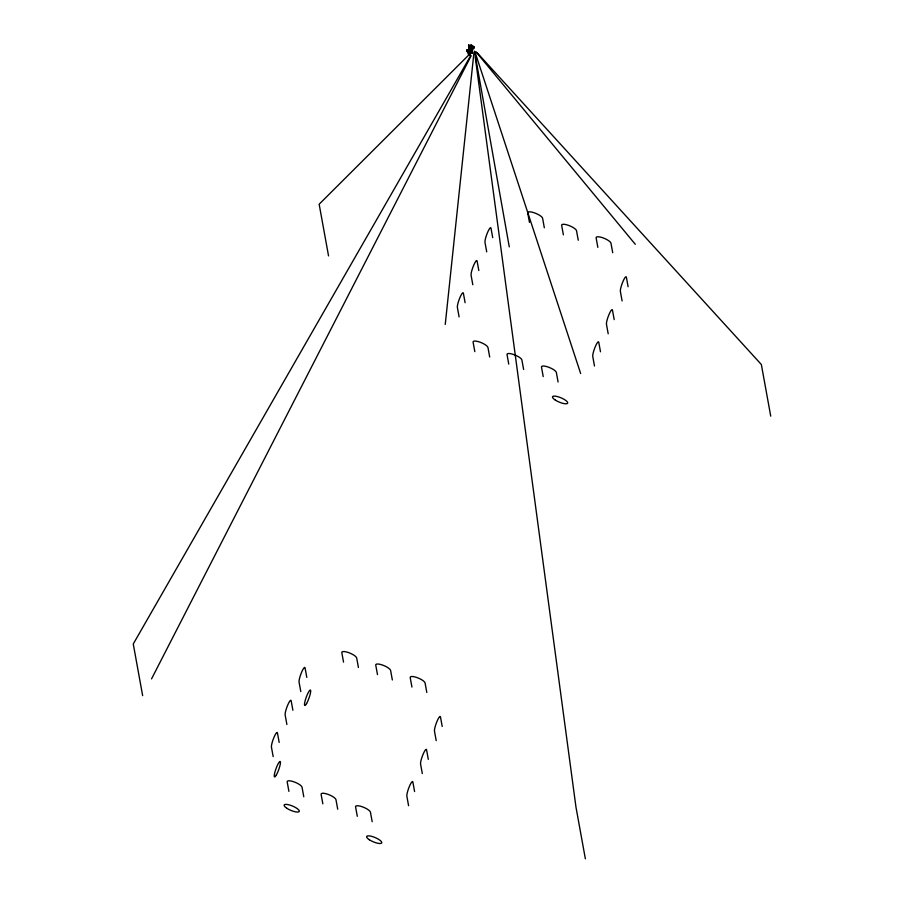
<?xml version="1.0" encoding="UTF-8"?>
<svg xmlns="http://www.w3.org/2000/svg" width="904" height="904" viewBox="0 0 904 904"><rect width="100%" height="100%" fill="white"/><g stroke="black" fill="none" stroke-linecap="round" stroke-linejoin="round"><path stroke-width="1.36" d="M467.424 49.72C467.029 54.376 467.639 47.358 467.255 50.714M467.73 50.059L467.978 52.127M468.227 53.811L469.345 54.771L470.385 54.014L469.187 52.941L468.272 54.082L469.199 49.776L470.306 52.319L471.843 53.178C473.639 52.195 470.521 50.726 472.283 51.212M468.362 50.398L470.656 45.256L472.86 48.533L473.696 46.545M445.243 324.457L473.956 52.455M470.792 45.968L471.583 45.223L472.464 46.409L470.656 45.256L470.792 45.968C470.396 43.516 467.662 56.33 468.916 51.946M472.148 45.901C470.283 44.206 473.741 47.855 472.317 45.629L470.927 45.245L471.063 46.025M467.549 50.658L467.413 51.223L471.696 52.398L471.843 53.178M468.679 45.256L469.131 47.121L469.086 45.268L469.244 46.24L468.701 45.901M469.492 50.511L469.199 49.776L470.588 50.161C469.978 52.579 473.606 45.143 471.436 45.878M471.696 52.398L472.103 50.997M473.549 47.584C473.357 46.59 473.267 46.364 473.628 47.686M473.312 48.658L473.594 46.545L469.052 45.821L470.442 45.923M468.984 50.443L467.063 50.048L467.549 52.003L468.566 51.923M467.097 49.991L467.549 52.003M468.826 46.567L470.532 47.324L469.831 49.449M468.656 46.014L469.176 45.539L468.566 45.392M467.402 51.573L467.854 50.488L467.221 50.387M468.78 49.731L469.334 46.511M469.323 50.466L470.532 47.324M469.888 53.133L469.153 52.726C466.961 54.33 471.504 54.127 470.679 50.669L472.227 51.381L470.374 50.816M469.458 51.291C468.43 53.121 469.108 55.133 470.306 52.319M469.99 54.556L469.187 52.941L468.803 53.731L468.645 54.319L469.944 54.285L470.69 52.511M470.385 54.014L470.758 52.884M472.159 52.206L472.781 48.127M472.86 48.533L471.662 51.336M472.227 52.884C470.611 47.957 473.413 54.816 471.82 52.036L472.125 51.132M473.481 46.906L473.606 47.528M151.533 678.893L471.018 55.991M467.3 50.308L470.724 50.85M470.814 55.494L133.261 643.976L142.651 695.639M472.216 51.449L471.899 52.025M468.6 45.381L469.018 47.483M472.668 51.099L319.157 204.236L328.547 255.911M469.707 53.912L469.944 53.46M470.588 50.161L468.758 51.099L470.159 51.483L471.549 47.437L473.165 47.878M473.447 46.443L473.696 48.364M470.329 47.098L471.718 47.483M468.905 45.223L469.232 46.816M469.458 50.341L470.509 50.624M471.956 50.703L472.464 52.76M473.572 46.477L473.933 48.24M473.187 46.918L471.843 46.296M471.786 51.822L471.82 52.036M477.097 52.703L761.349 364.504L770.739 416.179M475.854 51.652L635.297 244.295M467.639 49.822L467.786 50.443M475.312 52.941L580.662 373.533M628.099 286.726L626.37 277.189A8.034 1.401 -70.1 0 0 622.89 281.664A8.034 1.401 -70.1 0 0 620.37 291.382L622.099 300.919M612.72 252.747L610.991 243.21A8.034 2.271 22.9 0 0 603.081 237.888A8.034 2.271 22.9 0 0 596.12 237.82L597.849 247.357M614.2 319.609L612.46 310.072A8.034 1.401 -70.1 0 0 608.991 314.547A8.034 1.401 -70.1 0 0 606.46 324.265L608.2 333.802M600.493 351.78L598.753 342.243A8.034 1.401 -70.1 0 0 595.273 346.718A8.034 1.401 -70.1 0 0 592.753 356.447L594.482 365.984M578.255 240.249L576.526 230.712A8.034 2.271 22.9 0 0 568.616 225.39A8.034 2.271 22.9 0 0 561.655 225.322L563.384 234.859M544.332 227.785L542.603 218.248A8.034 2.271 22.9 0 0 534.682 212.937A8.034 2.271 22.9 0 0 527.721 212.858L529.462 222.395M558.084 381.985L556.356 372.448A8.034 2.271 22.9 0 0 548.445 367.137A8.034 2.271 22.9 0 0 541.485 367.058L543.214 376.595M509.268 246.882L474.51 51.155M470.927 46.771L469.888 49.969M471.244 52.274L471.391 53.053M469.312 45.369L469.447 46.16M468.871 47.053L468.577 45.607M469.345 54.771L469.187 52.941M523.619 369.487L521.89 359.95A8.034 2.271 22.9 0 0 513.981 354.628A8.034 2.271 22.9 0 0 507.02 354.56L508.749 364.097M492.725 237.662L490.985 228.124A8.034 1.401 -70.1 0 0 487.505 232.599A8.034 1.401 -70.1 0 0 484.985 242.317L486.714 251.854M478.815 270.545L477.086 261.007A8.034 1.401 -70.1 0 0 473.606 265.471A8.034 1.401 -70.1 0 0 471.074 275.2L472.815 284.737M585.363 858.8L575.972 807.125L475.244 57.133M489.697 357.023L487.968 347.498A8.034 2.271 22.9 0 0 480.047 342.175A8.034 2.271 22.9 0 0 473.086 342.107L474.826 351.633M465.108 302.716L463.368 293.178A8.034 1.401 -70.1 0 0 459.899 297.653A8.034 1.401 -70.1 0 0 457.367 307.371L459.108 316.908M442.203 726.466L440.474 716.928A8.034 1.401 -70.1 0 0 436.994 721.403A8.034 1.401 -70.1 0 0 434.474 731.121L436.203 740.659M426.812 692.475L425.072 682.938A8.034 2.271 22.9 0 0 417.162 677.627A8.034 2.271 22.9 0 0 410.201 677.548L411.93 687.085M428.293 759.349L426.564 749.811A8.034 1.401 -70.1 0 0 423.083 754.286A8.034 1.401 -70.1 0 0 420.563 764.004L422.292 773.541M414.586 791.52L412.857 781.983A8.034 1.401 -70.1 0 0 409.376 786.457A8.034 1.401 -70.1 0 0 406.856 796.175L408.585 805.713M392.347 679.977L390.607 670.44A8.034 2.271 22.9 0 0 382.697 665.118A8.034 2.271 22.9 0 0 375.736 665.05L377.476 674.587M358.413 667.514L356.684 657.988A8.034 2.271 22.9 0 0 348.774 652.665A8.034 2.271 22.9 0 0 341.814 652.598L343.543 662.124M372.177 821.725L370.437 812.187A8.034 2.271 22.9 0 0 362.527 806.865A8.034 2.271 22.9 0 0 355.566 806.797L357.295 816.323M337.712 809.216L335.972 799.678A8.034 2.271 22.9 0 0 328.062 794.367A8.034 2.271 22.9 0 0 321.101 794.288L322.83 803.825M306.795 677.379L305.055 667.841A8.034 1.401 -70.1 0 0 301.574 672.316A8.034 1.401 -70.1 0 0 299.054 682.045L300.795 691.583M292.885 710.261L291.156 700.724A8.034 1.401 -70.1 0 0 287.675 705.199A8.034 1.401 -70.1 0 0 285.144 714.928L286.884 724.466M303.778 796.763L302.049 787.226A8.034 2.271 22.9 0 0 294.139 781.904A8.034 2.271 22.9 0 0 287.178 781.836L288.907 791.373M279.178 742.444L277.438 732.907A8.034 1.401 -70.1 0 0 273.968 737.381A8.034 1.401 -70.1 0 0 271.437 747.099L273.177 756.637M472.057 45.629L471.628 46.963L470.227 46.579L472.057 45.629M555.259 400.043A8.226 2.328 22.9 0 0 567.622 403.24A8.226 2.328 22.9 0 0 557.384 396.562A8.226 2.328 22.9 0 0 555.259 400.043M286.884 808.312A8.226 2.328 22.9 0 0 299.247 811.509A8.226 2.328 22.9 0 0 289.009 804.842A8.226 2.328 22.9 0 0 286.884 808.312M369.363 839.771A8.226 2.328 22.9 0 0 381.714 842.98A8.226 2.328 22.9 0 0 371.476 836.302A8.226 2.328 22.9 0 0 369.363 839.771M306.58 703.549A8.226 1.435 -70.1 0 0 310.648 690.419A8.226 1.435 -70.1 0 0 305.541 699.357A8.226 1.435 -70.1 0 0 306.58 703.549M276.341 774.988A8.226 1.435 -70.1 0 0 280.398 761.846A8.226 1.435 -70.1 0 0 275.302 770.784A8.226 1.435 -70.1 0 0 276.341 774.988"/></g></svg>
